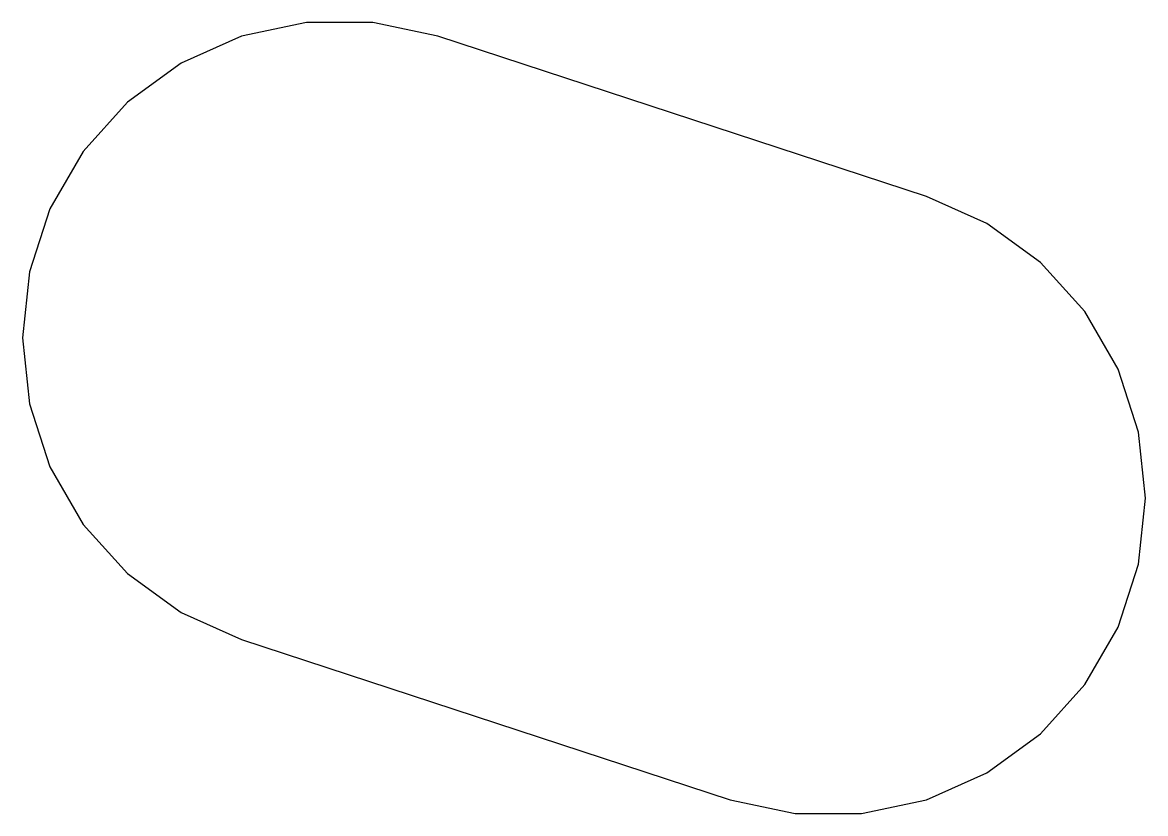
# Model space of a CAD drawing. Header units: metres. Extents: x -5.5 to 14, y -8.2 to 5.5.
import ezdxf

# ---------------------------------------------------------------- set-up
doc = ezdxf.new("R2010")
doc.units = ezdxf.units.M

msp = doc.modelspace()

# ---------------------------------------------------------------- linework, layer by layer
for p, q in [((-0.574907, 5.46987), (-1.69959, 5.23081)), ((0.574907, 5.46987), (-0.574907, 5.46987)), ((1.69959, 5.23081), (0.574907, 5.46987)), ((-1.69959, 5.23081), (-2.75, 4.76314)), ((10.1708, 2.45376), (1.69959, 5.23081)), ((-2.75, 4.76314), (-3.68022, 4.0873)), ((-3.68022, 4.0873), (-4.44959, 3.23282)), ((-4.44959, 3.23282), (-5.0245, 2.23705)), ((11.2212, 1.98609), (10.1708, 2.45376)), ((-5.0245, 2.23705), (-5.37981, 1.14351)), ((12.1514, 1.31025), (11.2212, 1.98609)), ((12.9208, 0.455768), (12.1514, 1.31025)), ((-5.37981, 1.14351), (-5.5, 0)), ((13.4957, -0.54), (12.9208, 0.455768)), ((-5.5, 0), (-5.37981, -1.14351)), ((13.851, -1.63354), (13.4957, -0.54)), ((-5.37981, -1.14351), (-5.0245, -2.23705)), ((13.9712, -2.77705), (13.851, -1.63354)), ((-5.0245, -2.23705), (-4.44959, -3.23282)), ((13.851, -3.92057), (13.9712, -2.77705)), ((-4.44959, -3.23282), (-3.68022, -4.0873)), ((-3.68022, -4.0873), (-2.75, -4.76314)), ((13.4957, -5.0141), (13.851, -3.92057)), ((-2.75, -4.76314), (-1.69959, -5.23081)), ((12.9208, -6.00987), (13.4957, -5.0141)), ((-1.69959, -5.23081), (6.77163, -8.00786)), ((12.1514, -6.86435), (12.9208, -6.00987)), ((11.2212, -7.54019), (12.1514, -6.86435)), ((10.1708, -8.00786), (11.2212, -7.54019)), ((6.77163, -8.00786), (7.89632, -8.24692)), ((9.04613, -8.24692), (10.1708, -8.00786)), ((7.89632, -8.24692), (9.04613, -8.24692))]:
    msp.add_line(p, q)

doc.saveas('drawing.dxf')
